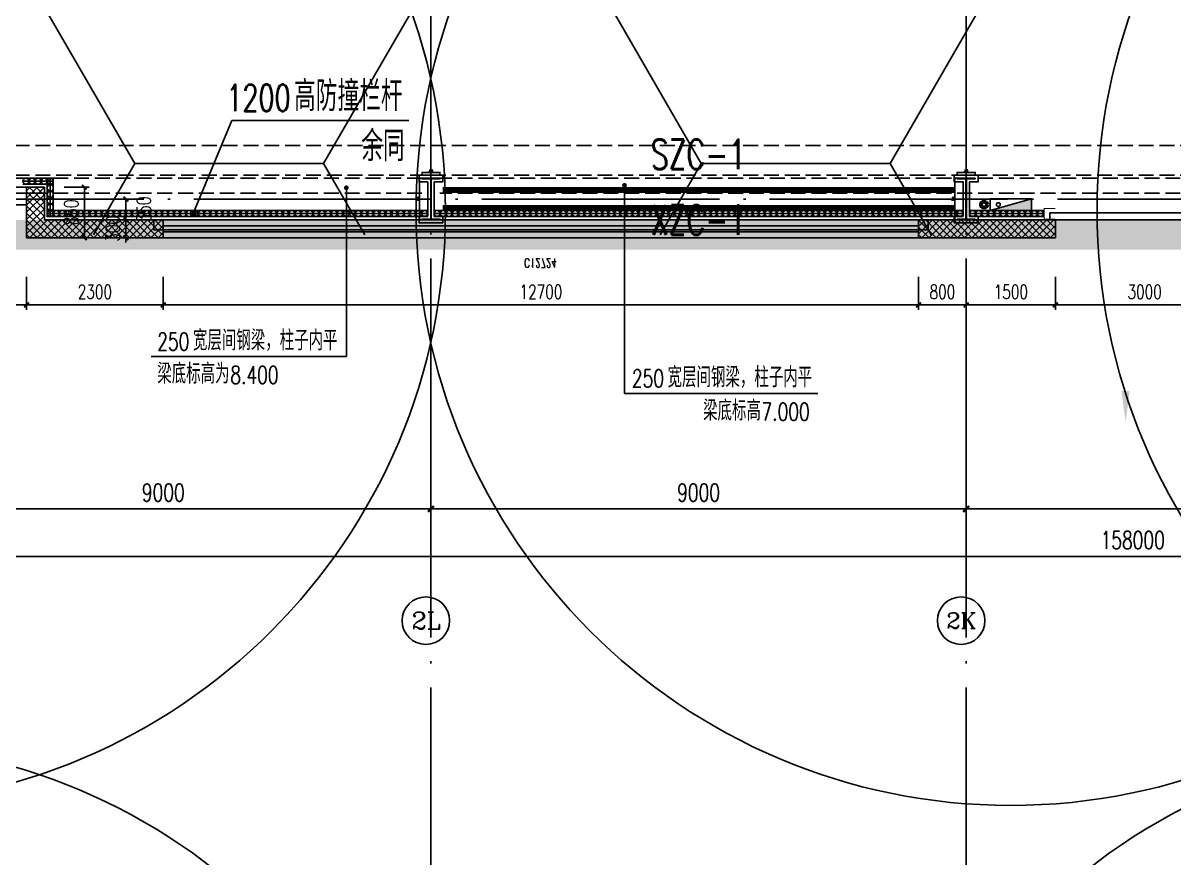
# Model space of a CAD drawing. Extents: x -821772 to -21949, y 506164 to 1049594.
# Drawn here: x -225712 to -206361, y 628991 to 643029 of the extents above; entities that cross this region are included whole.
import ezdxf
from ezdxf.enums import TextEntityAlignment as Align
from ezdxf.xclip import XClip

# ---------------------------------------------------------------- set-up
doc = ezdxf.new("R2010")
doc.units = 0
doc.header["$LTSCALE"] = 1000
doc.header["$MEASUREMENT"] = 0
doc.header["$XCLIPFRAME"] = 2
for name, pattern in [('10平面20250807_t3$0$10平面$0$DASH', [0.35, 0.25, -0.1]), ('10平面20250807_t3$0$CENTER', [2, 1.25, -0.25, 0.25, -0.25]), ('10平面20250807_t3$0$DASH', [0.35, 0.25, -0.1]), ('10平面20250807_t3$0$DOTE', [2.42, 2, -0.2, 0.02, -0.2]), ('DASH', [0.35, 0.25, -0.1])]:
    doc.linetypes.add(name, pattern=pattern)
doc.layers.get('Defpoints').update_dxf_attribs({"color": 210})
for name, color, linetype, lineweight in [('1-防火分区线', 201, 'DASH', 50), ('10平面20250807_t3$0$LG-ZF消防', 1, 'Continuous', 60), ('10平面20250807_t3$0$THIN', 8, 'Continuous', 0), ('10平面20250807_t3$0$柱间支撑', 8, '10平面20250807_t3$0$CENTER', 0)]:
    doc.layers.add(name, color=color, linetype=linetype, lineweight=lineweight)
for name, color, linetype in [('10平面20250807_t3$0$10平面$0$WINDOW', 8, 'Continuous'), ('10平面20250807_t3$0$10平面$0$WINDOW_TEXT', 8, 'Continuous'), ('10平面20250807_t3$0$A-AXIS-D', 8, 'Continuous'), ('10平面20250807_t3$0$A-AXIS-DOTE', 8, '10平面20250807_t3$0$DOTE'), ('10平面20250807_t3$0$A-AXIS-DP', 8, 'Continuous'), ('10平面20250807_t3$0$A-AXIS-SYMB', 8, 'Continuous'), ('10平面20250807_t3$0$A-HATCH-2', 8, 'Continuous'), ('10平面20250807_t3$0$A-HRAIL', 8, 'Continuous'), ('10平面20250807_t3$0$A-LIN-V', 8, 'Continuous'), ('10平面20250807_t3$0$A-SFCE', 8, 'Continuous'), ('10平面20250807_t3$0$A-WINDOW', 8, 'Continuous'), ('10平面20250807_t3$0$AS-COLN', 8, 'Continuous'), ('10平面20250807_t3$0$AS-WALL', 8, 'Continuous'), ('10平面20250807_t3$0$AS-结构边线层', 8, 'Continuous'), ('10平面20250807_t3$0$DIM_SYMB', 8, 'Continuous'), ('10平面20250807_t3$0$PUB_HATCH', 8, 'Continuous'), ('10平面20250807_t3$0$PUB_TEXT', 8, 'Continuous'), ('10平面20250807_t3$0$SB_ZF消火栓', 10, 'Continuous'), ('10平面20250807_t3$0$SB_ZF消火栓M', 10, 'Continuous'), ('10平面20250807_t3$0$建-窗', 8, 'Continuous'), ('10平面20250807_t3$0$建-门窗编号', 8, 'Continuous'), ('PUB_HATCH', 8, 'Continuous')]:
    doc.layers.add(name, color=color, linetype=linetype)
doc.styles.add('10平面20250807_t3$0$10平面$0$_TCH_WINDOW', font='SIMPLEX', dxfattribs={"height": 3.5, "bigfont": 'GBCBIG'})
doc.styles.add('10平面20250807_t3$0$_TCH_AXIS', font='COMPLEX', dxfattribs={"bigfont": 'GBCBIG'})
doc.styles.add('10平面20250807_t3$0$_TCH_DIM', font='SIMPLEX', dxfattribs={"bigfont": 'GBCBIG'})
doc.styles.add('10平面20250807_t3$0$_TCH_DIM_T3', font='SIMPLEX', dxfattribs={"width": 0.705882, "bigfont": 'GBCBIG'})
doc.styles.add('10平面20250807_t3$0$A-WIN-LABEL', font='SIMPLEX', dxfattribs={"bigfont": 'GBCBIG'})
doc.styles.add('10平面20250807_t3$0$TSSD_Rein', font='tj-romans1.shx', dxfattribs={"width": 0.7, "bigfont": 'tj-hztxt.shx'})
doc.dimstyles.new('10平面20250807_t3$0$_TCH_ARCH&&10', dxfattribs={"dimtxt": 29.75, "dimasz": 10, "dimexe": 10, "dimexo": 10, "dimgap": 12.625, "dimtad": 1, "dimdec": 0, "dimzin": 0, "dimdsep": 46, "dimtxsty": '10平面20250807_t3$0$_TCH_DIM_T3', "dimblk": '10平面20250807_t3$0$_ArchTick', "dimcen": 0.09, "dimclrt": 7, "dimazin": 2, "dimtfac": 1, "dimtdec": 0, "dimtix": 1, "dimtmove": 2, "dimatfit": 3, "dimfxl": 0, "dimtolj": 1, "dimtzin": 0, "dimarcsym": 0})
doc.dimstyles.new('10平面20250807_t3$0$_TCH_ARCH&&100', dxfattribs={"dimtxt": 297.5, "dimasz": 100, "dimexe": 100, "dimexo": 100, "dimgap": 126.25, "dimtad": 1, "dimdec": 0, "dimzin": 0, "dimdsep": 46, "dimtxsty": '10平面20250807_t3$0$_TCH_DIM_T3', "dimblk": '10平面20250807_t3$0$_ArchTick', "dimcen": 0.09, "dimclrt": 7, "dimazin": 2, "dimtfac": 1, "dimtdec": 0, "dimtix": 1, "dimtmove": 2, "dimatfit": 3, "dimfxl": 0, "dimtolj": 1, "dimtzin": 0, "dimarcsym": 0})
doc.dimstyles.new('10平面20250807_t3$0$_TCH_ARCH&&80', dxfattribs={"dimtxt": 238, "dimasz": 80, "dimexe": 80, "dimexo": 80, "dimgap": 101, "dimtad": 1, "dimdec": 0, "dimzin": 0, "dimdsep": 46, "dimtxsty": '10平面20250807_t3$0$_TCH_DIM_T3', "dimblk": '10平面20250807_t3$0$_ArchTick', "dimcen": 0.09, "dimclrt": 7, "dimazin": 2, "dimtfac": 1, "dimtdec": 0, "dimtix": 1, "dimtmove": 2, "dimatfit": 3, "dimfxl": 0, "dimtolj": 1, "dimtzin": 0, "dimarcsym": 0})
pattern_1 = [(45, (60, 0), (-60.000061, 60.000061), []), (135, (60, 0), (-60.000061, -60.000061), [])]

# ---------------------------------------------------------------- blocks, each defined once
blk = doc.blocks.new('10平面20250807_t3$0$_ArchTick')
at = {"color": 0, "linetype": 'ByBlock', "const_width": 0.4}
blk.add_lwpolyline([(-0.5, -0.5), (0.5, 0.5)], dxfattribs=at)
blk = doc.blocks.new('*D9932')
at = {"layer": '10平面20250807_t3$0$A-AXIS-D', "color": 0, "lineweight": -2}
for p, q in [((-7118, -169100), (-7118, -170060)), ((1882, -169100), (1882, -170060)), ((-7118, -169960), (1882, -169960))]:
    blk.add_line(p, q, dxfattribs=at)
at = {"layer": 'Defpoints', "color": 0}
for p in [(-7118, -169000), (1882, -169000), (1882, -169960)]:
    blk.add_point(p, dxfattribs=at)
at = {"layer": '10平面20250807_t3$0$A-AXIS-D', "color": 0, "lineweight": -2, "xscale": 100, "yscale": 100, "zscale": 100, "rotation": 180}
blk.add_blockref('10平面20250807_t3$0$_ArchTick', (-7118, -169960), dxfattribs=at)
at = {"layer": '10平面20250807_t3$0$A-AXIS-D', "color": 0, "lineweight": -2, "xscale": 100, "yscale": 100, "zscale": 100}
blk.add_blockref('10平面20250807_t3$0$_ArchTick', (1882, -169960), dxfattribs=at)
at = {"layer": '10平面20250807_t3$0$A-AXIS-D', "color": 7, "insert": (-2618, -169685), "char_height": 297.5, "attachment_point": 5, "style": '10平面20250807_t3$0$_TCH_DIM_T3'}
blk.add_mtext('\\A1;9000', dxfattribs=at)
blk = doc.blocks.new('*D9933')
at = {"layer": '10平面20250807_t3$0$A-AXIS-D', "color": 0, "lineweight": -2}
for p, q in [((1882, -169100), (1882, -170060)), ((10882, -169100), (10882, -170060)), ((1882, -169960), (10882, -169960))]:
    blk.add_line(p, q, dxfattribs=at)
at = {"layer": 'Defpoints', "color": 0}
for p in [(1882, -169000), (10882, -169000), (10882, -169960)]:
    blk.add_point(p, dxfattribs=at)
at = {"layer": '10平面20250807_t3$0$A-AXIS-D', "color": 0, "lineweight": -2, "xscale": 100, "yscale": 100, "zscale": 100, "rotation": 180}
blk.add_blockref('10平面20250807_t3$0$_ArchTick', (1882, -169960), dxfattribs=at)
at = {"layer": '10平面20250807_t3$0$A-AXIS-D', "color": 0, "lineweight": -2, "xscale": 100, "yscale": 100, "zscale": 100}
blk.add_blockref('10平面20250807_t3$0$_ArchTick', (10882, -169960), dxfattribs=at)
at = {"layer": '10平面20250807_t3$0$A-AXIS-D', "color": 7, "insert": (6382, -169685), "char_height": 297.5, "attachment_point": 5, "style": '10平面20250807_t3$0$_TCH_DIM_T3'}
blk.add_mtext('\\A1;9000', dxfattribs=at)
blk = doc.blocks.new('*D9934')
at = {"layer": '10平面20250807_t3$0$A-AXIS-D', "color": 0, "lineweight": -2}
for p, q in [((10882, -169100), (10882, -170060)), ((19882, -169100), (19882, -170060)), ((10882, -169960), (19882, -169960))]:
    blk.add_line(p, q, dxfattribs=at)
at = {"layer": 'Defpoints', "color": 0}
for p in [(10882, -169000), (19882, -169000), (19882, -169960)]:
    blk.add_point(p, dxfattribs=at)
at = {"layer": '10平面20250807_t3$0$A-AXIS-D', "color": 0, "lineweight": -2, "xscale": 100, "yscale": 100, "zscale": 100, "rotation": 180}
blk.add_blockref('10平面20250807_t3$0$_ArchTick', (10882, -169960), dxfattribs=at)
at = {"layer": '10平面20250807_t3$0$A-AXIS-D', "color": 0, "lineweight": -2, "xscale": 100, "yscale": 100, "zscale": 100}
blk.add_blockref('10平面20250807_t3$0$_ArchTick', (19882, -169960), dxfattribs=at)
at = {"layer": '10平面20250807_t3$0$A-AXIS-D', "color": 7, "insert": (15382, -169685), "char_height": 297.5, "attachment_point": 5, "style": '10平面20250807_t3$0$_TCH_DIM_T3'}
blk.add_mtext('\\A1;9000', dxfattribs=at)
blk = doc.blocks.new('*D10025')
at = {"layer": '10平面20250807_t3$0$A-AXIS-D', "color": 0, "lineweight": -2}
for p, q in [((-65318, -169200), (-65318, -170860)), ((92682, -169200), (92682, -170860)), ((-65318, -170760), (92682, -170760))]:
    blk.add_line(p, q, dxfattribs=at)
at = {"layer": 'Defpoints', "color": 0}
for p in [(-65318, -169100), (92682, -169100), (92682, -170760)]:
    blk.add_point(p, dxfattribs=at)
at = {"layer": '10平面20250807_t3$0$A-AXIS-D', "color": 0, "lineweight": -2, "xscale": 100, "yscale": 100, "zscale": 100, "rotation": 180}
blk.add_blockref('10平面20250807_t3$0$_ArchTick', (-65318, -170760), dxfattribs=at)
at = {"layer": '10平面20250807_t3$0$A-AXIS-D', "color": 0, "lineweight": -2, "xscale": 100, "yscale": 100, "zscale": 100}
blk.add_blockref('10平面20250807_t3$0$_ArchTick', (92682, -170760), dxfattribs=at)
at = {"layer": '10平面20250807_t3$0$A-AXIS-D', "color": 7, "insert": (13682, -170485), "char_height": 297.5, "attachment_point": 5, "style": '10平面20250807_t3$0$_TCH_DIM_T3'}
blk.add_mtext('\\A1;158000', dxfattribs=at)
blk = doc.blocks.new('10平面20250807_t3$0$10平面$0$$DorLib2D$00000126')
at = {"color": 0, "linetype": 'Continuous'}
for p, q in [((-0.532, 0.5), (-0.532, 0.9)), ((0.532, 0.9), (0.532, 0.5))]:
    blk.add_line(p, q, dxfattribs=at)
at = {"color": 0, "linetype": '10平面20250807_t3$0$10平面$0$DASH'}
for p, q in [((-0.532, 0.9), (0.532, 0.9)), ((-0.532, 0.5), (0.532, 0.5))]:
    blk.add_line(p, q, dxfattribs=at)
blk = doc.blocks.new('10平面20250807_t3$0$WINDOW2DLIB$DYNSTYLE$00000005')
at = {"color": 0}
for points in [[(-0.5, 0.5), (-0.5, -0.5)], [(-0.5, 0.5), (0.5, 0.5)], [(0.5, -0.5), (0.5, 0.5)], [(0.5, 0.1667), (-0.5, 0.1667)], [(0.5, -0.1667), (-0.5, -0.1667)], [(-0.5, -0.5), (0.5, -0.5)]]:
    blk.add_lwpolyline(points, dxfattribs=at)
blk = doc.blocks.new('10平面20250807_t3$0$42343243')
at = {"layer": '10平面20250807_t3$0$PUB_HATCH'}
h = blk.add_hatch(dxfattribs=at)
h.set_pattern_fill('多孔材料', color=256, scale=30, style=0)
h.set_pattern_definition(pattern_1)
h.paths.add_polyline_path([(-225654, 1222870), (-225504, 1222970), (-225504, 1223170), (-225654, 1223170)])
h = blk.add_hatch(dxfattribs=at)
h.set_pattern_fill('多孔材料', color=256, scale=30, style=0)
h.set_pattern_definition(pattern_1)
h.paths.add_polyline_path([(-225354, 1222870), (-223354, 1222870), (-223354, 1223170), (-225504, 1223170), (-225504, 1222970)])
h = blk.add_hatch(dxfattribs=at)
h.set_pattern_fill('多孔材料', color=256, scale=30, style=0)
h.set_pattern_definition(pattern_1)
h.paths.add_polyline_path([(-208354, 1223170), (-210654, 1223170), (-210654, 1222870), (-208354, 1222870)])
h = blk.add_hatch(dxfattribs=at)
h.set_pattern_fill('多孔材料', color=256, scale=30, style=0)
h.set_pattern_definition(pattern_1)
h.paths.add_polyline_path([(-225654, 1222620), (-225354, 1222320), (-225354, 1222870), (-225504, 1222970), (-225654, 1222870)])
h = blk.add_hatch(dxfattribs=at)
h.set_pattern_fill('多孔材料', color=256, scale=30, style=0)
h.set_pattern_definition(pattern_1)
h.paths.add_polyline_path([(-225654, 1222620), (-225654, 1222320), (-225354, 1222320)])
at = {"layer": '10平面20250807_t3$0$AS-WALL'}
for p, q in [((-225654, 1223170), (-225504, 1223170)), ((-225654, 1223170), (-225654, 1222870)), ((-223354, 1223170), (-225504, 1223170)), ((-223354, 1222870), (-223354, 1223170)), ((-208354, 1223170), (-210654, 1223170)), ((-210654, 1223170), (-210654, 1222870)), ((-208354, 1222870), (-208354, 1223170)), ((-225654, 1222870), (-225654, 1222870)), ((-225654, 1222620), (-225654, 1222870)), ((-225354, 1222320), (-225354, 1222870)), ((-225354, 1222870), (-223354, 1222870)), ((-210654, 1222870), (-208354, 1222870)), ((-225654, 1222620), (-225654, 1222320)), ((-225654, 1222320), (-225354, 1222320))]:
    blk.add_line(p, q, dxfattribs=at)
at = {"layer": '10平面20250807_t3$0$10平面$0$WINDOW'}
ref = blk.add_blockref('10平面20250807_t3$0$10平面$0$$DorLib2D$00000126', (-205254, 1223020), dxfattribs=dict(at, xscale=6000, yscale=300, zscale=300, rotation=180))
ref.add_attrib('A', 'JLM6050', (-205555, 1223016), dxfattribs={"layer": '10平面20250807_t3$0$10平面$0$WINDOW_TEXT', "ltscale": 500, "height": 148.8, "style": '10平面20250807_t3$0$10平面$0$_TCH_WINDOW', "width": 0.705882})
at = {"layer": '10平面20250807_t3$0$建-窗'}
ref = blk.add_blockref('10平面20250807_t3$0$WINDOW2DLIB$DYNSTYLE$00000005', (-217004, 1223020), dxfattribs=dict(at, xscale=-12700, yscale=-300, zscale=300, rotation=359.999999999664))
ref.add_attrib('A', 'C12724', (-217284, 1223521), dxfattribs={"layer": '10平面20250807_t3$0$建-门窗编号', "ltscale": 500, "height": 148.8, "style": '10平面20250807_t3$0$A-WIN-LABEL', "width": 0.705882})
ref = blk.add_blockref('10平面20250807_t3$0$WINDOW2DLIB$DYNSTYLE$00000005', (-226404, 1222470), dxfattribs=dict(at, xscale=-1500, yscale=300, zscale=300, rotation=179.9999999999555))
ref.add_attrib('A', 'C1584', (-226634, 1222733), dxfattribs={"layer": '10平面20250807_t3$0$建-门窗编号', "ltscale": 500, "height": 148.8, "rotation": 360, "style": '10平面20250807_t3$0$A-WIN-LABEL', "width": 0.705882})
blk = doc.blocks.new('10平面20250807_t3$0$43243')
at = {"layer": '10平面20250807_t3$0$AS-结构边线层'}
blk.add_lwpolyline([(-250514, 639550), (-229294, 639550), (-229294, 639720), (-227454, 639720), (-227454, 640170), (-225354, 640170), (-225354, 639720), (-223514, 639720), (-223514, 639550), (-210494, 639550), (-210494, 639720), (-200454, 639720)], dxfattribs=at)
blk = doc.blocks.new('10平面20250807_t3$0$3243243')
at = {"layer": '10平面20250807_t3$0$A-AXIS-SYMB'}
for p, q in [((-220275.8, 640260), (-220275.8, 637420)), ((-215600, 640300), (-215600, 636800)), ((-220275.8, 637420), (-223560, 637420)), ((-215600, 636800), (-212350, 636800))]:
    blk.add_line(p, q, dxfattribs=at)
at = {"layer": '10平面20250807_t3$0$A-AXIS-SYMB', "const_width": 40}
for points in [[(-220275.8, 640280, 1), (-220275.8, 640240, 1)], [(-215600, 640320, 1), (-215600, 640280, 1)]]:
    blk.add_lwpolyline(points, format="xyb", close=True, dxfattribs=at)
at = {"layer": '10平面20250807_t3$0$A-SFCE', "color": 2, "linetype": '10平面20250807_t3$0$DASH'}
for p, q in [((-219004.2, 640420), (-227704.2, 640420)), ((-219004.2, 640170), (-227704.2, 640170))]:
    blk.add_line(p, q, dxfattribs=at)
at = {"layer": '10平面20250807_t3$0$A-SFCE', "linetype": '10平面20250807_t3$0$DASH'}
for p, q in [((-201004.2, 640420), (-218704.2, 640420)), ((-201004.2, 640170), (-218704.2, 640170))]:
    blk.add_line(p, q, dxfattribs=at)
at = {"layer": '10平面20250807_t3$0$PUB_TEXT', "style": '10平面20250807_t3$0$_TCH_DIM'}
for s, p in [('宽层间钢梁，柱子内平', (-222855, 637525)), ('梁底标高为', (-223455, 636965)), ('宽层间钢梁，柱子内平', (-214875.2, 636905)), ('梁底标高', (-214278, 636345))]:
    blk.add_text(s, height=337.59, dxfattribs=at).set_placement(p)
at = {"layer": '10平面20250807_t3$0$PUB_TEXT', "style": '10平面20250807_t3$0$_TCH_DIM', "width": 0.705882}
for s, p in [('250', (-223455, 637525)), ('8.400', (-222226.3, 636965)), ('250', (-215475.2, 636905)), ('7.000', (-213295, 636345))]:
    blk.add_text(s, height=297.5, dxfattribs=at).set_placement(p)
blk = doc.blocks.new('*D10488')
at = {"layer": '10平面20250807_t3$0$A-AXIS-DP', "color": 0, "lineweight": -2}
for p, q in [((-195790, 766880), (-195790, 766929)), ((-195790, 766919), (-195490, 766919)), ((-195490, 766880), (-195490, 766929))]:
    blk.add_line(p, q, dxfattribs=at)
at = {"layer": 'Defpoints', "color": 0}
for p in [(-195490, 766919), (-195790, 766870), (-195490, 766870)]:
    blk.add_point(p, dxfattribs=at)
at = {"layer": '10平面20250807_t3$0$A-AXIS-DP', "color": 0, "lineweight": -2, "xscale": 10, "yscale": 10, "zscale": 10, "rotation": 180}
blk.add_blockref('10平面20250807_t3$0$_ArchTick', (-195790, 766919), dxfattribs=at)
at = {"layer": '10平面20250807_t3$0$A-AXIS-DP', "color": 0, "lineweight": -2, "xscale": 10, "yscale": 10, "zscale": 10}
blk.add_blockref('10平面20250807_t3$0$_ArchTick', (-195490, 766919), dxfattribs=at)
at = {"layer": '10平面20250807_t3$0$A-AXIS-DP', "color": 7, "insert": (-195640, 766946), "char_height": 29.8, "attachment_point": 5, "style": '10平面20250807_t3$0$_TCH_DIM_T3'}
blk.add_mtext('\\A1;300', dxfattribs=at)
blk = doc.blocks.new('*D10489')
at = {"layer": '10平面20250807_t3$0$A-AXIS-DP', "color": 0, "lineweight": -2}
for p, q in [((-195800, 766820), (-195841, 766820)), ((-195831, 766120), (-195831, 766820)), ((-195800, 766120), (-195841, 766120))]:
    blk.add_line(p, q, dxfattribs=at)
at = {"layer": 'Defpoints', "color": 0}
for p in [(-195831, 766820), (-195790, 766820), (-195790, 766120)]:
    blk.add_point(p, dxfattribs=at)
at = {"layer": '10平面20250807_t3$0$A-AXIS-DP', "color": 0, "lineweight": -2, "xscale": 10, "yscale": 10, "zscale": 10}
for p, rotation in [((-195831, 766820), 90), ((-195831, 766120), 270)]:
    blk.add_blockref('10平面20250807_t3$0$_ArchTick', p, dxfattribs=dict(at, rotation=rotation))
at = {"layer": '10平面20250807_t3$0$A-AXIS-DP', "color": 7, "insert": (-195859, 766470), "char_height": 29.8, "attachment_point": 5, "rotation": 90, "style": '10平面20250807_t3$0$_TCH_DIM_T3'}
blk.add_mtext('\\A1;700', dxfattribs=at)
blk = doc.blocks.new('10平面20250807_t3$0$w42343')
at = {"layer": '10平面20250807_t3$0$A-HATCH-2', "linetype": '10平面20250807_t3$0$DASH'}
for p, q in [((-263654.2, 640970), (-128354.2, 640970)), ((-263654.2, 640470), (-128354.2, 640470))]:
    blk.add_line(p, q, dxfattribs=at)
blk = doc.blocks.new('10平面20250807_t3$0$23124232432')
at = {"layer": '10平面20250807_t3$0$柱间支撑', "const_width": 100}
for points in [[(-210054, 640220), (-218654, 640220)], [(-210054, 639920), (-218654, 639920)]]:
    blk.add_lwpolyline(points, dxfattribs=at)
at = {"layer": '10平面20250807_t3$0$THIN', "style": '10平面20250807_t3$0$TSSD_Rein', "width": 0.7}
for s, p in [('SZC-1', (-214354, 640420)), ('XZC-1', (-214354, 639316))]:
    blk.add_text(s, height=500, dxfattribs=at).set_placement(p, align=Align.BOTTOM_CENTER)
blk = doc.blocks.new('10平面20250807_t3$0$3333')
at = {"layer": '10平面20250807_t3$0$A-SFCE', "const_width": 20}
blk.add_lwpolyline([(-227064, 766320), (-227064, 766510), (-227244, 766510), (-227244, 766320)], dxfattribs=at)
blk = doc.blocks.new('10平面20250807_t3$0$99平面图例外参$0$$LinePat$圆环')
for points in [[(0, 150), (300, 150)], [(0, 0), (300, 0)], [(0, -150), (300, -150)]]:
    blk.add_lwpolyline(points)
at = {"color": 0}
blk.add_circle((150, 0), 150, dxfattribs=at)
blk = doc.blocks.new('10平面20250807_t3$0$34242343243')
at = {"layer": '10平面20250807_t3$0$A-HRAIL', "yscale": 0.3333333333333333, "zscale": 0.3333333333333333}
for p, xscale, rotation in [((-225613, 640370), 0.3402776645623614, 180), ((-225510, 640370), 0.3402776645623614, 180), ((-225408, 640370), 0.3402776645623614, 180), ((-225306, 640370), 0.3402776645623614, 180), ((-225204, 640370), 0.3402776645623614, 180), ((-225254, 640420), 0.3611111227129974, 270), ((-225254, 640312), 0.3611111227129974, 270), ((-225254, 640203), 0.3611111227129974, 270), ((-225254, 640095), 0.3611111227129974, 270), ((-225254, 639987), 0.3611111227129974, 270), ((-225254, 639878), 0.3611111227129974, 270), ((-225203, 639826), 0.3384127415468572, 180.0000000002033), ((-225101, 639826), 0.3384127415468572, 180.0000000002033), ((-225000, 639826), 0.3384127415468572, 180.0000000002033), ((-224898, 639826), 0.3384127415468572, 180.0000000002033), ((-224797, 639826), 0.3384127415468572, 180.0000000002033), ((-224695, 639826), 0.3384127415468572, 180.0000000002033), ((-224594, 639826), 0.3384127415468572, 180.0000000002033), ((-224492, 639826), 0.3384127415468572, 180.0000000002033), ((-224390, 639826), 0.3384127415468572, 180.0000000002033), ((-224289, 639826), 0.3384127415468572, 180.0000000002033), ((-224187, 639826), 0.3384127415468572, 180.0000000002033), ((-224086, 639826), 0.3384127415468572, 180.0000000002033), ((-223984, 639826), 0.3384127415468572, 180.0000000002033), ((-223883, 639826), 0.3384127415468572, 180.0000000002033), ((-223781, 639826), 0.3384127415468572, 180.0000000002033), ((-223680, 639826), 0.3384127415468572, 180.0000000002033), ((-223578, 639826), 0.3384127415468572, 180.0000000002033), ((-223477, 639826), 0.3384127415468572, 180.0000000002033), ((-223375, 639826), 0.3384127415468572, 180.0000000002033), ((-223274, 639826), 0.3384127415468572, 180.0000000002033), ((-223172, 639826), 0.3384127415468572, 180.0000000002033), ((-223071, 639826), 0.3384127415468572, 180.0000000002033), ((-222969, 639826), 0.3384127415468572, 180.0000000002033), ((-222868, 639826), 0.3384127415468572, 180.0000000002033), ((-222766, 639826), 0.3384127415468572, 180.0000000002033), ((-222665, 639826), 0.3384127415468572, 180.0000000002033), ((-222563, 639826), 0.3384127415468572, 180.0000000002033), ((-222462, 639826), 0.3384127415468572, 180.0000000002033), ((-222360, 639826), 0.3384127415468572, 180.0000000002033), ((-222258, 639826), 0.3384127415468572, 180.0000000002033), ((-222157, 639826), 0.3384127415468572, 180.0000000002033), ((-222055, 639826), 0.3384127415468572, 180.0000000002033), ((-221954, 639826), 0.3384127415468572, 180.0000000002033), ((-221852, 639826), 0.3384127415468572, 180.0000000002033), ((-221751, 639826), 0.3384127415468572, 180.0000000002033), ((-221649, 639826), 0.3384127415468572, 180.0000000002033), ((-221548, 639826), 0.3384127415468572, 180.0000000002033), ((-221446, 639826), 0.3384127415468572, 180.0000000002033), ((-221345, 639826), 0.3384127415468572, 180.0000000002033), ((-221243, 639826), 0.3384127415468572, 180.0000000002033), ((-221142, 639826), 0.3384127415468572, 180.0000000002033), ((-221040, 639826), 0.3384127415468572, 180.0000000002033), ((-220939, 639826), 0.3384127415468572, 180.0000000002033), ((-220837, 639826), 0.3384127415468572, 180.0000000002033), ((-220736, 639826), 0.3384127415468572, 180.0000000002033), ((-220634, 639826), 0.3384127415468572, 180.0000000002033), ((-220533, 639826), 0.3384127415468572, 180.0000000002033), ((-220431, 639826), 0.3384127415468572, 180.0000000002033), ((-220330, 639826), 0.3384127415468572, 180.0000000002033), ((-220228, 639826), 0.3384127415468572, 180.0000000002033), ((-220126, 639826), 0.3384127415468572, 180.0000000002033), ((-220025, 639826), 0.3384127415468572, 180.0000000002033), ((-219923, 639826), 0.3384127415468572, 180.0000000002033), ((-219822, 639826), 0.3384127415468572, 180.0000000002033), ((-219720, 639826), 0.3384127415468572, 180.0000000002033), ((-219619, 639826), 0.3384127415468572, 180.0000000002033), ((-219517, 639826), 0.3384127415468572, 180.0000000002033), ((-219416, 639826), 0.3384127415468572, 180.0000000002033), ((-219314, 639826), 0.3384127415468572, 180.0000000002033), ((-219213, 639826), 0.3384127415468572, 180.0000000002033), ((-219111, 639826), 0.3384127415468572, 180.0000000002033), ((-219010, 639826), 0.3384127415468572, 180.0000000002033), ((-218908, 639826), 0.3384127415468572, 180.0000000002033), ((-218699, 639826), 0.3368181818181818, 180.0000000002033), ((-218598, 639826), 0.3368181818181818, 180.0000000002033), ((-218497, 639826), 0.3368181818181818, 180.0000000002033), ((-218396, 639826), 0.3368181818181818, 180.0000000002033), ((-218295, 639826), 0.3368181818181818, 180.0000000002033), ((-218194, 639826), 0.3368181818181818, 180.0000000002033), ((-218093, 639826), 0.3368181818181818, 180.0000000002033), ((-217992, 639826), 0.3368181818181818, 180.0000000002033), ((-217891, 639826), 0.3368181818181818, 180.0000000002033), ((-217790, 639826), 0.3368181818181818, 180.0000000002033), ((-217689, 639826), 0.3368181818181818, 180.0000000002033), ((-217588, 639826), 0.3368181818181818, 180.0000000002033), ((-217487, 639826), 0.3368181818181818, 180.0000000002033), ((-217386, 639826), 0.3368181818181818, 180.0000000002033), ((-217285, 639826), 0.3368181818181818, 180.0000000002033), ((-217183, 639826), 0.3368181818181818, 180.0000000002033), ((-217082, 639826), 0.3368181818181818, 180.0000000002033), ((-216981, 639826), 0.3368181818181818, 180.0000000002033), ((-216880, 639826), 0.3368181818181818, 180.0000000002033), ((-216779, 639826), 0.3368181818181818, 180.0000000002033), ((-216678, 639826), 0.3368181818181818, 180.0000000002033), ((-216577, 639826), 0.3368181818181818, 180.0000000002033), ((-216476, 639826), 0.3368181818181818, 180.0000000002033), ((-216375, 639826), 0.3368181818181818, 180.0000000002033), ((-216274, 639826), 0.3368181818181818, 180.0000000002033), ((-216173, 639826), 0.3368181818181818, 180.0000000002033), ((-216072, 639826), 0.3368181818181818, 180.0000000002033), ((-215971, 639826), 0.3368181818181818, 180.0000000002033), ((-215870, 639826), 0.3368181818181818, 180.0000000002033), ((-215769, 639826), 0.3368181818181818, 180.0000000002033), ((-215668, 639826), 0.3368181818181818, 180.0000000002033), ((-215567, 639826), 0.3368181818181818, 180.0000000002033), ((-215466, 639826), 0.3368181818181818, 180.0000000002033), ((-215365, 639826), 0.3368181818181818, 180.0000000002033), ((-215264, 639826), 0.3368181818181818, 180.0000000002033), ((-215163, 639826), 0.3368181818181818, 180.0000000002033), ((-215062, 639826), 0.3368181818181818, 180.0000000002033), ((-214960, 639826), 0.3368181818181818, 180.0000000002033), ((-214859, 639826), 0.3368181818181818, 180.0000000002033), ((-214758, 639826), 0.3368181818181818, 180.0000000002033), ((-214657, 639826), 0.3368181818181818, 180.0000000002033), ((-214556, 639826), 0.3368181818181818, 180.0000000002033), ((-214455, 639826), 0.3368181818181818, 180.0000000002033), ((-214354, 639826), 0.3368181818181818, 180.0000000002033), ((-214253, 639826), 0.3368181818181818, 180.0000000002033), ((-214152, 639826), 0.3368181818181818, 180.0000000002033), ((-214051, 639826), 0.3368181818181818, 180.0000000002033), ((-213950, 639826), 0.3368181818181818, 180.0000000002033), ((-213849, 639826), 0.3368181818181818, 180.0000000002033), ((-213748, 639826), 0.3368181818181818, 180.0000000002033), ((-213647, 639826), 0.3368181818181818, 180.0000000002033), ((-213546, 639826), 0.3368181818181818, 180.0000000002033), ((-213445, 639826), 0.3368181818181818, 180.0000000002033), ((-213344, 639826), 0.3368181818181818, 180.0000000002033), ((-213243, 639826), 0.3368181818181818, 180.0000000002033), ((-213142, 639826), 0.3368181818181818, 180.0000000002033), ((-213041, 639826), 0.3368181818181818, 180.0000000002033), ((-212940, 639826), 0.3368181818181818, 180.0000000002033), ((-212839, 639826), 0.3368181818181818, 180.0000000002033), ((-212737, 639826), 0.3368181818181818, 180.0000000002033), ((-212636, 639826), 0.3368181818181818, 180.0000000002033), ((-212535, 639826), 0.3368181818181818, 180.0000000002033), ((-212434, 639826), 0.3368181818181818, 180.0000000002033), ((-212333, 639826), 0.3368181818181818, 180.0000000002033), ((-212232, 639826), 0.3368181818181818, 180.0000000002033), ((-212131, 639826), 0.3368181818181818, 180.0000000002033), ((-212030, 639826), 0.3368181818181818, 180.0000000002033), ((-211929, 639826), 0.3368181818181818, 180.0000000002033), ((-211828, 639826), 0.3368181818181818, 180.0000000002033), ((-211727, 639826), 0.3368181818181818, 180.0000000002033), ((-211626, 639826), 0.3368181818181818, 180.0000000002033), ((-211525, 639826), 0.3368181818181818, 180.0000000002033), ((-211424, 639826), 0.3368181818181818, 180.0000000002033), ((-211323, 639826), 0.3368181818181818, 180.0000000002033), ((-211222, 639826), 0.3368181818181818, 180.0000000002033), ((-211121, 639826), 0.3368181818181818, 180.0000000002033), ((-211020, 639826), 0.3368181818181818, 180.0000000002033), ((-210919, 639826), 0.3368181818181818, 180.0000000002033), ((-210818, 639826), 0.3368181818181818, 180.0000000002033), ((-210717, 639826), 0.3368181818181818, 180.0000000002033), ((-210616, 639826), 0.3368181818181818, 180.0000000002033), ((-210514, 639826), 0.3368181818181818, 180.0000000002033), ((-210413, 639826), 0.3368181818181818, 180.0000000002033), ((-210312, 639826), 0.3368181818181818, 180.0000000002033), ((-210211, 639826), 0.3368181818181818, 180.0000000002033), ((-210110, 639826), 0.3368181818181818, 180.0000000002033), ((-210009, 639826), 0.3368181818181818, 180.0000000002033), ((-209908, 639826), 0.3368181818181818, 180.0000000002033), ((-209696, 639826), 0.3461108940497231, 180.0000000002034), ((-209593, 639826), 0.3461108940497231, 180.0000000002034), ((-209489, 639826), 0.3461108940497231, 180.0000000002034), ((-209385, 639826), 0.3461108940497231, 180.0000000002034), ((-209281, 639826), 0.3461108940497231, 180.0000000002034), ((-209177, 639826), 0.3461108940497231, 180.0000000002034), ((-209073, 639826), 0.3461108940497231, 180.0000000002034), ((-208970, 639826), 0.3461108940497231, 180.0000000002034), ((-208866, 639826), 0.3461108940497231, 180.0000000002034), ((-208762, 639826), 0.3461108940497231, 180.0000000002034), ((-208658, 639826), 0.3461108940497231, 180.0000000002034), ((-208554, 639826), 0.3461108940497231, 180.0000000002034)]:
    blk.add_blockref('10平面20250807_t3$0$99平面图例外参$0$$LinePat$圆环', p, dxfattribs=dict(at, xscale=xscale, rotation=rotation))
at = {"layer": '10平面20250807_t3$0$A-SFCE', "xscale": -1.00000000000002, "rotation": 90}
blk.add_blockref('10平面20250807_t3$0$3333', (557967, 412666), dxfattribs=at)
blk = doc.blocks.new('10平面20250807_t3$0$A$C5D961328')
at = {"layer": '10平面20250807_t3$0$SB_ZF消火栓'}
blk.add_hatch(color=256, dxfattribs=at).paths.add_polyline_path([(0, 40), (700, 40), (700, 240)])
at = {"layer": '10平面20250807_t3$0$A-LIN-V', "ltscale": 500}
blk.add_circle((350, 40), 10001, dxfattribs=at)
at = {"layer": '10平面20250807_t3$0$SB_ZF消火栓'}
for p, q in [((700, 240), (0, 240)), ((0, 240), (0, 40)), ((700, 240), (0, 40)), ((700, 240), (700, 40)), ((0, 40), (700, 40))]:
    blk.add_line(p, q, dxfattribs=at)
at = {"layer": '10平面20250807_t3$0$SB_ZF消火栓', "color": 1}
blk.add_circle((140, 140), 32.5, dxfattribs=at)
blk = doc.blocks.new('10平面20250807_t3$0$we42342343234')
at = {"layer": '10平面20250807_t3$0$SB_ZF消火栓M', "rotation": 180}
for p in [(-228304, 620960), (-201304, 620960)]:
    blk.add_blockref('10平面20250807_t3$0$A$C5D961328', p, dxfattribs=at)
blk = doc.blocks.new('10平面20250807_t3$0$43242343')
at = {"layer": '10平面20250807_t3$0$LG-ZF消防', "linetype": 'Continuous'}
blk.add_circle((-209554, 639976), 50, dxfattribs=at)
blk = doc.blocks.new('10平面20250807_t3$0$234243242332')
at = {"layer": '10平面20250807_t3$0$LG-ZF消防', "linetype": 'Continuous'}
blk.add_blockref('10平面20250807_t3$0$43242343', (0, 0), dxfattribs=at)
at = {"layer": '10平面20250807_t3$0$SB_ZF消火栓', "xscale": -1}
blk.add_blockref('10平面20250807_t3$0$A$C5D961328', (-228261, 639836), dxfattribs=at)
at = {"layer": '10平面20250807_t3$0$SB_ZF消火栓'}
for name, p in [('10平面20250807_t3$0$A$C5D961328', (-209454, 639836)), ('10平面20250807_t3$0$A$C5D961328', (-198004, 639836)), ('10平面20250807_t3$0$we42342343234', (0, 0))]:
    blk.add_blockref(name, p, dxfattribs=at)
blk = doc.blocks.new('*D11844')
at = {"layer": '10平面20250807_t3$0$A-AXIS-DP', "color": 0, "lineweight": -2}
for p, q in [((-223981, 639720), (-223981, 639800)), ((-224320, 639720), (-223901, 639720)), ((-223981, 639420), (-223981, 639720)), ((-224320, 639420), (-223901, 639420)), ((-223981, 639420), (-223981, 639340))]:
    blk.add_line(p, q, dxfattribs=at)
at = {"layer": 'Defpoints', "color": 0}
for p in [(-224400, 639720), (-223981, 639720), (-224400, 639420)]:
    blk.add_point(p, dxfattribs=at)
at = {"layer": '10平面20250807_t3$0$A-AXIS-DP', "color": 0, "lineweight": -2, "xscale": 80, "yscale": 80, "zscale": 80}
for p, rotation in [((-223981, 639720), 270), ((-223981, 639420), 90)]:
    blk.add_blockref('10平面20250807_t3$0$_ArchTick', p, dxfattribs=dict(at, rotation=rotation))
at = {"layer": '10平面20250807_t3$0$A-AXIS-DP', "color": 7, "insert": (-224201, 639570), "char_height": 238, "attachment_point": 5, "rotation": 90, "style": '10平面20250807_t3$0$_TCH_DIM_T3'}
blk.add_mtext('\\A1;300', dxfattribs=at)
blk = doc.blocks.new('*D11845')
at = {"layer": '10平面20250807_t3$0$A-AXIS-DP', "color": 0, "lineweight": -2}
for p, q in [((-224320, 640070), (-223901, 640070)), ((-223981, 639720), (-223981, 640070)), ((-224320, 639720), (-223901, 639720))]:
    blk.add_line(p, q, dxfattribs=at)
at = {"layer": 'Defpoints', "color": 0}
for p in [(-224400, 640070), (-223981, 640070), (-224400, 639720)]:
    blk.add_point(p, dxfattribs=at)
at = {"layer": '10平面20250807_t3$0$A-AXIS-DP', "color": 0, "lineweight": -2, "xscale": 80, "yscale": 80, "zscale": 80}
for p, rotation in [((-223981, 640070), 90), ((-223981, 639720), 270)]:
    blk.add_blockref('10平面20250807_t3$0$_ArchTick', p, dxfattribs=dict(at, rotation=rotation))
at = {"layer": '10平面20250807_t3$0$A-AXIS-DP', "color": 7, "insert": (-223680, 639895), "char_height": 238, "attachment_point": 5, "rotation": 90, "style": '10平面20250807_t3$0$_TCH_DIM_T3'}
blk.add_mtext('\\A1;350', dxfattribs=at)
blk = doc.blocks.new('*D11869')
at = {"layer": '10平面20250807_t3$0$A-AXIS-DP', "color": 0, "lineweight": -2}
for p, q in [((-225020, 640270), (-224601, 640270)), ((-224681, 639420), (-224681, 640270)), ((-225020, 639420), (-224601, 639420))]:
    blk.add_line(p, q, dxfattribs=at)
at = {"layer": 'Defpoints', "color": 0}
for p in [(-225100, 640270), (-224681, 640270), (-225100, 639420)]:
    blk.add_point(p, dxfattribs=at)
at = {"layer": '10平面20250807_t3$0$A-AXIS-DP', "color": 0, "lineweight": -2, "xscale": 80, "yscale": 80, "zscale": 80}
for p, rotation in [((-224681, 640270), 90), ((-224681, 639420), 270)]:
    blk.add_blockref('10平面20250807_t3$0$_ArchTick', p, dxfattribs=dict(at, rotation=rotation))
at = {"layer": '10平面20250807_t3$0$A-AXIS-DP', "color": 7, "insert": (-224901, 639845), "char_height": 238, "attachment_point": 5, "rotation": 90, "style": '10平面20250807_t3$0$_TCH_DIM_T3'}
blk.add_mtext('\\A1;850', dxfattribs=at)
blk = doc.blocks.new('*D12164')
at = {"layer": '10平面20250807_t3$0$A-AXIS-DP', "color": 0, "lineweight": -2}
for p, q in [((-227154, 638760), (-227154, 638210)), ((-225654, 638760), (-225654, 638210)), ((-227154, 638290), (-225654, 638290))]:
    blk.add_line(p, q, dxfattribs=at)
at = {"layer": 'Defpoints', "color": 0}
for p in [(-227154, 638840), (-225654, 638840), (-225654, 638290)]:
    blk.add_point(p, dxfattribs=at)
at = {"layer": '10平面20250807_t3$0$A-AXIS-DP', "color": 0, "lineweight": -2, "xscale": 80, "yscale": 80, "zscale": 80, "rotation": 180}
blk.add_blockref('10平面20250807_t3$0$_ArchTick', (-227154, 638290), dxfattribs=at)
at = {"layer": '10平面20250807_t3$0$A-AXIS-DP', "color": 0, "lineweight": -2, "xscale": 80, "yscale": 80, "zscale": 80}
blk.add_blockref('10平面20250807_t3$0$_ArchTick', (-225654, 638290), dxfattribs=at)
at = {"layer": '10平面20250807_t3$0$A-AXIS-DP', "color": 7, "insert": (-226404, 638510), "char_height": 238, "attachment_point": 5, "style": '10平面20250807_t3$0$_TCH_DIM_T3'}
blk.add_mtext('\\A1;1500', dxfattribs=at)
blk = doc.blocks.new('*D12165')
at = {"layer": '10平面20250807_t3$0$A-AXIS-DP', "color": 0, "lineweight": -2}
for p, q in [((-225654, 638760), (-225654, 638210)), ((-223354, 638760), (-223354, 638210)), ((-225654, 638290), (-223354, 638290))]:
    blk.add_line(p, q, dxfattribs=at)
at = {"layer": 'Defpoints', "color": 0}
for p in [(-225654, 638840), (-223354, 638840), (-223354, 638290)]:
    blk.add_point(p, dxfattribs=at)
at = {"layer": '10平面20250807_t3$0$A-AXIS-DP', "color": 0, "lineweight": -2, "xscale": 80, "yscale": 80, "zscale": 80, "rotation": 180}
blk.add_blockref('10平面20250807_t3$0$_ArchTick', (-225654, 638290), dxfattribs=at)
at = {"layer": '10平面20250807_t3$0$A-AXIS-DP', "color": 0, "lineweight": -2, "xscale": 80, "yscale": 80, "zscale": 80}
blk.add_blockref('10平面20250807_t3$0$_ArchTick', (-223354, 638290), dxfattribs=at)
at = {"layer": '10平面20250807_t3$0$A-AXIS-DP', "color": 7, "insert": (-224504, 638510), "char_height": 238, "attachment_point": 5, "style": '10平面20250807_t3$0$_TCH_DIM_T3'}
blk.add_mtext('\\A1;2300', dxfattribs=at)
blk = doc.blocks.new('*D12166')
at = {"layer": '10平面20250807_t3$0$A-AXIS-DP', "color": 0, "lineweight": -2}
for p, q in [((-223354, 638760), (-223354, 638210)), ((-210654, 638760), (-210654, 638210)), ((-223354, 638290), (-210654, 638290))]:
    blk.add_line(p, q, dxfattribs=at)
at = {"layer": 'Defpoints', "color": 0}
for p in [(-223354, 638840), (-210654, 638840), (-210654, 638290)]:
    blk.add_point(p, dxfattribs=at)
at = {"layer": '10平面20250807_t3$0$A-AXIS-DP', "color": 0, "lineweight": -2, "xscale": 80, "yscale": 80, "zscale": 80, "rotation": 180}
blk.add_blockref('10平面20250807_t3$0$_ArchTick', (-223354, 638290), dxfattribs=at)
at = {"layer": '10平面20250807_t3$0$A-AXIS-DP', "color": 0, "lineweight": -2, "xscale": 80, "yscale": 80, "zscale": 80}
blk.add_blockref('10平面20250807_t3$0$_ArchTick', (-210654, 638290), dxfattribs=at)
at = {"layer": '10平面20250807_t3$0$A-AXIS-DP', "color": 7, "insert": (-217004, 638510), "char_height": 238, "attachment_point": 5, "style": '10平面20250807_t3$0$_TCH_DIM_T3'}
blk.add_mtext('\\A1;12700', dxfattribs=at)
blk = doc.blocks.new('*D12167')
at = {"layer": '10平面20250807_t3$0$A-AXIS-DP', "color": 0, "lineweight": -2}
for p, q in [((-210654, 638760), (-210654, 638210)), ((-209854, 638760), (-209854, 638210)), ((-210654, 638290), (-209854, 638290))]:
    blk.add_line(p, q, dxfattribs=at)
at = {"layer": 'Defpoints', "color": 0}
for p in [(-210654, 638840), (-209854, 638840), (-209854, 638290)]:
    blk.add_point(p, dxfattribs=at)
at = {"layer": '10平面20250807_t3$0$A-AXIS-DP', "color": 0, "lineweight": -2, "xscale": 80, "yscale": 80, "zscale": 80, "rotation": 180}
blk.add_blockref('10平面20250807_t3$0$_ArchTick', (-210654, 638290), dxfattribs=at)
at = {"layer": '10平面20250807_t3$0$A-AXIS-DP', "color": 0, "lineweight": -2, "xscale": 80, "yscale": 80, "zscale": 80}
blk.add_blockref('10平面20250807_t3$0$_ArchTick', (-209854, 638290), dxfattribs=at)
at = {"layer": '10平面20250807_t3$0$A-AXIS-DP', "color": 7, "insert": (-210254, 638510), "char_height": 238, "attachment_point": 5, "style": '10平面20250807_t3$0$_TCH_DIM_T3'}
blk.add_mtext('\\A1;800', dxfattribs=at)
blk = doc.blocks.new('*D12168')
at = {"layer": '10平面20250807_t3$0$A-AXIS-DP', "color": 0, "lineweight": -2}
for p, q in [((-209854, 638760), (-209854, 638210)), ((-208354, 638760), (-208354, 638210)), ((-209854, 638290), (-208354, 638290))]:
    blk.add_line(p, q, dxfattribs=at)
at = {"layer": 'Defpoints', "color": 0}
for p in [(-209854, 638840), (-208354, 638840), (-208354, 638290)]:
    blk.add_point(p, dxfattribs=at)
at = {"layer": '10平面20250807_t3$0$A-AXIS-DP', "color": 0, "lineweight": -2, "xscale": 80, "yscale": 80, "zscale": 80, "rotation": 180}
blk.add_blockref('10平面20250807_t3$0$_ArchTick', (-209854, 638290), dxfattribs=at)
at = {"layer": '10平面20250807_t3$0$A-AXIS-DP', "color": 0, "lineweight": -2, "xscale": 80, "yscale": 80, "zscale": 80}
blk.add_blockref('10平面20250807_t3$0$_ArchTick', (-208354, 638290), dxfattribs=at)
at = {"layer": '10平面20250807_t3$0$A-AXIS-DP', "color": 7, "insert": (-209104, 638510), "char_height": 238, "attachment_point": 5, "style": '10平面20250807_t3$0$_TCH_DIM_T3'}
blk.add_mtext('\\A1;1500', dxfattribs=at)
blk = doc.blocks.new('*D12169')
at = {"layer": '10平面20250807_t3$0$A-AXIS-DP', "color": 0, "lineweight": -2}
for p, q in [((-208354, 638760), (-208354, 638210)), ((-205354, 638760), (-205354, 638210)), ((-208354, 638290), (-205354, 638290))]:
    blk.add_line(p, q, dxfattribs=at)
at = {"layer": 'Defpoints', "color": 0}
for p in [(-208354, 638840), (-205354, 638840), (-205354, 638290)]:
    blk.add_point(p, dxfattribs=at)
at = {"layer": '10平面20250807_t3$0$A-AXIS-DP', "color": 0, "lineweight": -2, "xscale": 80, "yscale": 80, "zscale": 80, "rotation": 180}
blk.add_blockref('10平面20250807_t3$0$_ArchTick', (-208354, 638290), dxfattribs=at)
at = {"layer": '10平面20250807_t3$0$A-AXIS-DP', "color": 0, "lineweight": -2, "xscale": 80, "yscale": 80, "zscale": 80}
blk.add_blockref('10平面20250807_t3$0$_ArchTick', (-205354, 638290), dxfattribs=at)
at = {"layer": '10平面20250807_t3$0$A-AXIS-DP', "color": 7, "insert": (-206854, 638510), "char_height": 238, "attachment_point": 5, "style": '10平面20250807_t3$0$_TCH_DIM_T3'}
blk.add_mtext('\\A1;3000', dxfattribs=at)
blk = doc.blocks.new('10平面20250807_t3$0$dote')
at = {"layer": '10平面20250807_t3$0$A-AXIS-D'}
for centre in [(1797.3, -171838.9), (10797.3, -171838.9)]:
    blk.add_circle(centre, 400, dxfattribs=at)
at = {"layer": '10平面20250807_t3$0$A-AXIS-DOTE', "ltscale": 2}
for p, q in [((1882.2, -169748.9), (1882.2, -75950)), ((10882.2, -169748.9), (10882.2, -75950)), ((98696.4, -164750), (-75513.6, -164750)), ((1882.2, -264080), (1882.2, -167560.7)), ((10882.2, -264080), (10882.2, -167560.7))]:
    blk.add_line(p, q, dxfattribs=at)
at = {"layer": '10平面20250807_t3$0$PUB_TEXT', "style": '10平面20250807_t3$0$_TCH_AXIS'}
for s, height, p, p2 in [('2L', 288.12, (1557.2, -171982.9), (2037.4, -171982.9)), ('2K', 265.5, (10550.8, -171971.6), (11043.8, -171971.6))]:
    blk.add_text(s, height=height, dxfattribs=at).set_placement(p, p2, align=Align.FIT)
at = {"layer": '10平面20250807_t3$0$A-AXIS-D'}
for base, p1, p2, picture, middle in [((92682.2, -170760), (-65317.8, -169100), (92682.2, -169100), '*D10025', (13682.2, -170485)), ((1882.2, -169960), (-7117.8, -169000), (1882.2, -169000), '*D9932', (-2617.8, -169685)), ((10882.2, -169960), (1882.2, -169000), (10882.2, -169000), '*D9933', (6382.2, -169685)), ((19882.2, -169960), (10882.2, -169000), (19882.2, -169000), '*D9934', (15382.2, -169685))]:
    dim = blk.add_linear_dim(base=base, p1=p1, p2=p2, angle=0, dimstyle='10平面20250807_t3$0$_TCH_ARCH&&100', override={"dimgap": 0}, dxfattribs=at)
    dim.commit()
    dim.dimension.update_dxf_attribs({"geometry": picture, "text_midpoint": middle, "dimtype": 129})
blk = doc.blocks.new('10平面20250807_t3$0$nt66')
at = {"layer": '10平面20250807_t3$0$A-HATCH-2'}
blk.add_lwpolyline([(-195840, 766870), (-195440, 766870), (-195440, 766758), (-195586, 766758), (-195586, 766182), (-195440, 766182), (-195440, 766070), (-195840, 766070), (-195840, 766182), (-195694, 766182), (-195694, 766758), (-195840, 766758)], close=True, dxfattribs=at)
at = {"layer": '10平面20250807_t3$0$AS-COLN'}
blk.add_lwpolyline([(-195790, 766820), (-195490, 766820), (-195490, 766808), (-195636, 766808), (-195636, 766132), (-195490, 766132), (-195490, 766120), (-195790, 766120), (-195790, 766132), (-195644, 766132), (-195644, 766808), (-195790, 766808)], close=True, dxfattribs=at)
at = {"layer": '10平面20250807_t3$0$A-AXIS-DP'}
for p1, p2, distance, picture, middle in [((-195790, 766870), (-195490, 766870), 48.8, '*D10488', (-195640, 766946.2)), ((-195790, 766120), (-195790, 766820), 41.2, '*D10489', (-195858.7, 766470))]:
    dim = blk.add_aligned_dim(p1=p1, p2=p2, distance=distance, dimstyle='10平面20250807_t3$0$_TCH_ARCH&&10', dxfattribs=at)
    dim.commit()
    dim.dimension.update_dxf_attribs({"geometry": picture, "text_midpoint": middle})
blk = doc.blocks.new('10平面20250807_t3$0$33333')
for p in [(-23214, -126400), (-14214, -126400)]:
    blk.add_blockref('10平面20250807_t3$0$nt66', p)
blk = doc.blocks.new('10平面20250807_t3')
at = {"layer": '10平面20250807_t3$0$A-AXIS-SYMB'}
blk.add_lwpolyline([(-207174.2, 637777.7, 0, 0, 0), (-207174.2, 636317.7, 0, 140, 0), (-207174.2, 636842.7, 0, 0, 0)], format="xyseb", dxfattribs=at)
at = {"layer": '10平面20250807_t3$0$DIM_SYMB'}
for p, q in [((-222850, 639826), (-222200, 641390)), ((-222850, 639826), (-222200, 641390)), ((-222200, 641390), (-219225.8, 641390))]:
    blk.add_line(p, q, dxfattribs=at)
at = {"layer": '10平面20250807_t3$0$DIM_SYMB', "const_width": 60}
blk.add_lwpolyline([(-222861.5, 639798.3, 1), (-222838.5, 639853.7, 1)], format="xyb", close=True, dxfattribs=at)
blk.add_lwpolyline([(-222861.5, 639798.3, 1), (-222838.5, 639853.7, 1)], format="xyb", close=True, dxfattribs=at)
at = {"layer": '10平面20250807_t3$0$A-AXIS-DP'}
blk.add_blockref('10平面20250807_t3$0$3243243', (0, 0), dxfattribs=at)
at = {"layer": '10平面20250807_t3$0$A-WINDOW'}
for name in ['10平面20250807_t3$0$43243', '10平面20250807_t3$0$33333', '10平面20250807_t3$0$w42343']:
    blk.add_blockref(name, (0, 0), dxfattribs=at)
at = {"layer": '10平面20250807_t3$0$A-WINDOW', "xscale": -1, "rotation": 180}
blk.add_blockref('10平面20250807_t3$0$42343243', (0, 1862590), dxfattribs=at)
at = {"layer": '10平面20250807_t3$0$AS-WALL'}
blk.add_blockref('10平面20250807_t3$0$dote', (-220736.4, 804820), dxfattribs=at)
at = {"layer": '10平面20250807_t3$0$DIM_SYMB'}
blk.add_blockref('10平面20250807_t3$0$34242343243', (0, 0), dxfattribs=at)
at = {"layer": '10平面20250807_t3$0$SB_ZF消火栓', "linetype": 'Continuous'}
blk.add_blockref('10平面20250807_t3$0$234243242332', (0, 0), dxfattribs=at)
at = {"layer": '10平面20250807_t3$0$柱间支撑'}
blk.add_blockref('10平面20250807_t3$0$23124232432', (0, 0), dxfattribs=at)
at = {"layer": '10平面20250807_t3$0$PUB_TEXT', "style": '10平面20250807_t3$0$_TCH_DIM'}
for s, p in [('高防撞栏杆', (-221153.8, 641547.5)), ('余同', (-220025.6, 640707.5))]:
    blk.add_text(s, height=506.38, dxfattribs=at).set_placement(p)
at = {"layer": '10平面20250807_t3$0$PUB_TEXT', "style": '10平面20250807_t3$0$_TCH_DIM', "width": 0.705882}
blk.add_text('1200', height=446.25, dxfattribs=at).set_placement((-222293.8, 641547.5))
at = {"layer": '10平面20250807_t3$0$A-AXIS-DP'}
for p1, p2, distance, picture, middle in [((-225100, 639420), (-225100, 640270), -419.3, '*D11869', (-224900.7, 639845)), ((-224400, 639420), (-224400, 639720), -419.3, '*D11844', (-224200.7, 639570)), ((-227154.2, 638840), (-225654.2, 638840), -550, '*D12164', (-226404.2, 638510)), ((-225654.2, 638840), (-223354.2, 638840), -550, '*D12165', (-224504.2, 638510)), ((-223354.2, 638840), (-210654.2, 638840), -550, '*D12166', (-217004.2, 638510)), ((-210654.2, 638840), (-209854.2, 638840), -550, '*D12167', (-210254.2, 638510)), ((-209854.2, 638840), (-208354.2, 638840), -550, '*D12168', (-209104.2, 638510)), ((-208354.2, 638840), (-205354.2, 638840), -550, '*D12169', (-206854.2, 638510))]:
    dim = blk.add_aligned_dim(p1=p1, p2=p2, distance=distance, dimstyle='10平面20250807_t3$0$_TCH_ARCH&&80', dxfattribs=at)
    dim.commit()
    dim.dimension.update_dxf_attribs({"geometry": picture, "text_midpoint": middle})
dim = blk.add_linear_dim(base=(-223980.7, 640070), p1=(-224400, 639720), p2=(-224400, 640070), angle=90, dimstyle='10平面20250807_t3$0$_TCH_ARCH&&80', dxfattribs=at)
dim.commit()
dim.dimension.update_dxf_attribs({"geometry": '*D11845', "text_midpoint": (-223680, 639895), "dimtype": 129})

msp = doc.modelspace()

# ---------------------------------------------------------------- block references
at = {"ltscale": 100}
ref = msp.add_blockref('10平面20250807_t3', (0, 0), dxfattribs=at)
XClip(ref).set_block_clipping_path([(-386212.6353242097, 506163.79756496), (-21948.7593967821, 884998.2285294847)])

# ---------------------------------------------------------------- next in the draw order: hatches: boundary and pattern name
at = {"layer": 'PUB_HATCH', "ltscale": 5000}
h = msp.add_hatch(dxfattribs=at)
h.set_pattern_fill('HONEY', color=8, scale=2000)
h.set_pattern_definition([(0, (0, 0), (4762.5, 2749.63), [3175, -6350]), (120, (0, 0), (-4762.499, 2749.631), [3175, -6350]), (60, (0, 0), (0.0006, 5499.261), [-6350, 3175])])
h.paths.add_polyline_path([(-198854.2, 639470), (-198854.2, 639970), (-200254.2, 639970), (-200254.2, 639470), (-252854.2, 639470), (-252854.2, 639970), (-254254.2, 639970), (-254254.2, 639470), (-286054.2, 639470), (-286054.2, 657033.3), (-264595.3, 723170), (-254254.2, 723170), (-254254.2, 722670), (-252854.2, 722670), (-252854.2, 723170), (-200254.2, 723170), (-200254.2, 722670), (-198854.2, 722670), (-198854.2, 723170), (-146254.2, 723170), (-146254.2, 722670), (-144854.2, 722670), (-144854.2, 723170), (-128054.2, 723170), (-128054.2, 639470), (-144854.2, 639470), (-144854.2, 639970), (-146254.2, 639970), (-146254.2, 639470)])

# ---------------------------------------------------------------- next in the draw order: linework, layer by layer
at = {"layer": '1-防火分区线', "color": 1, "linetype": 'DASH', "ltscale": 5, "const_width": 500}
msp.add_lwpolyline([(-146254.2, 639470), (-198854.2, 639470), (-198854.2, 639970), (-200254.2, 639970), (-200254.2, 639470), (-252854.2, 639470), (-252854.2, 639970), (-254254.2, 639970), (-254254.2, 639470), (-286054.2, 639470), (-286054.2, 657033.3), (-264595.3, 723170), (-264595.3, 723170), (-254254.2, 723170), (-254254.2, 722670), (-252854.2, 722670), (-252854.2, 723170), (-200254.2, 723170), (-200254.2, 722670), (-198854.2, 722670), (-198854.2, 723170), (-146254.2, 723170)], dxfattribs=at)

doc.saveas('drawing.dxf')
